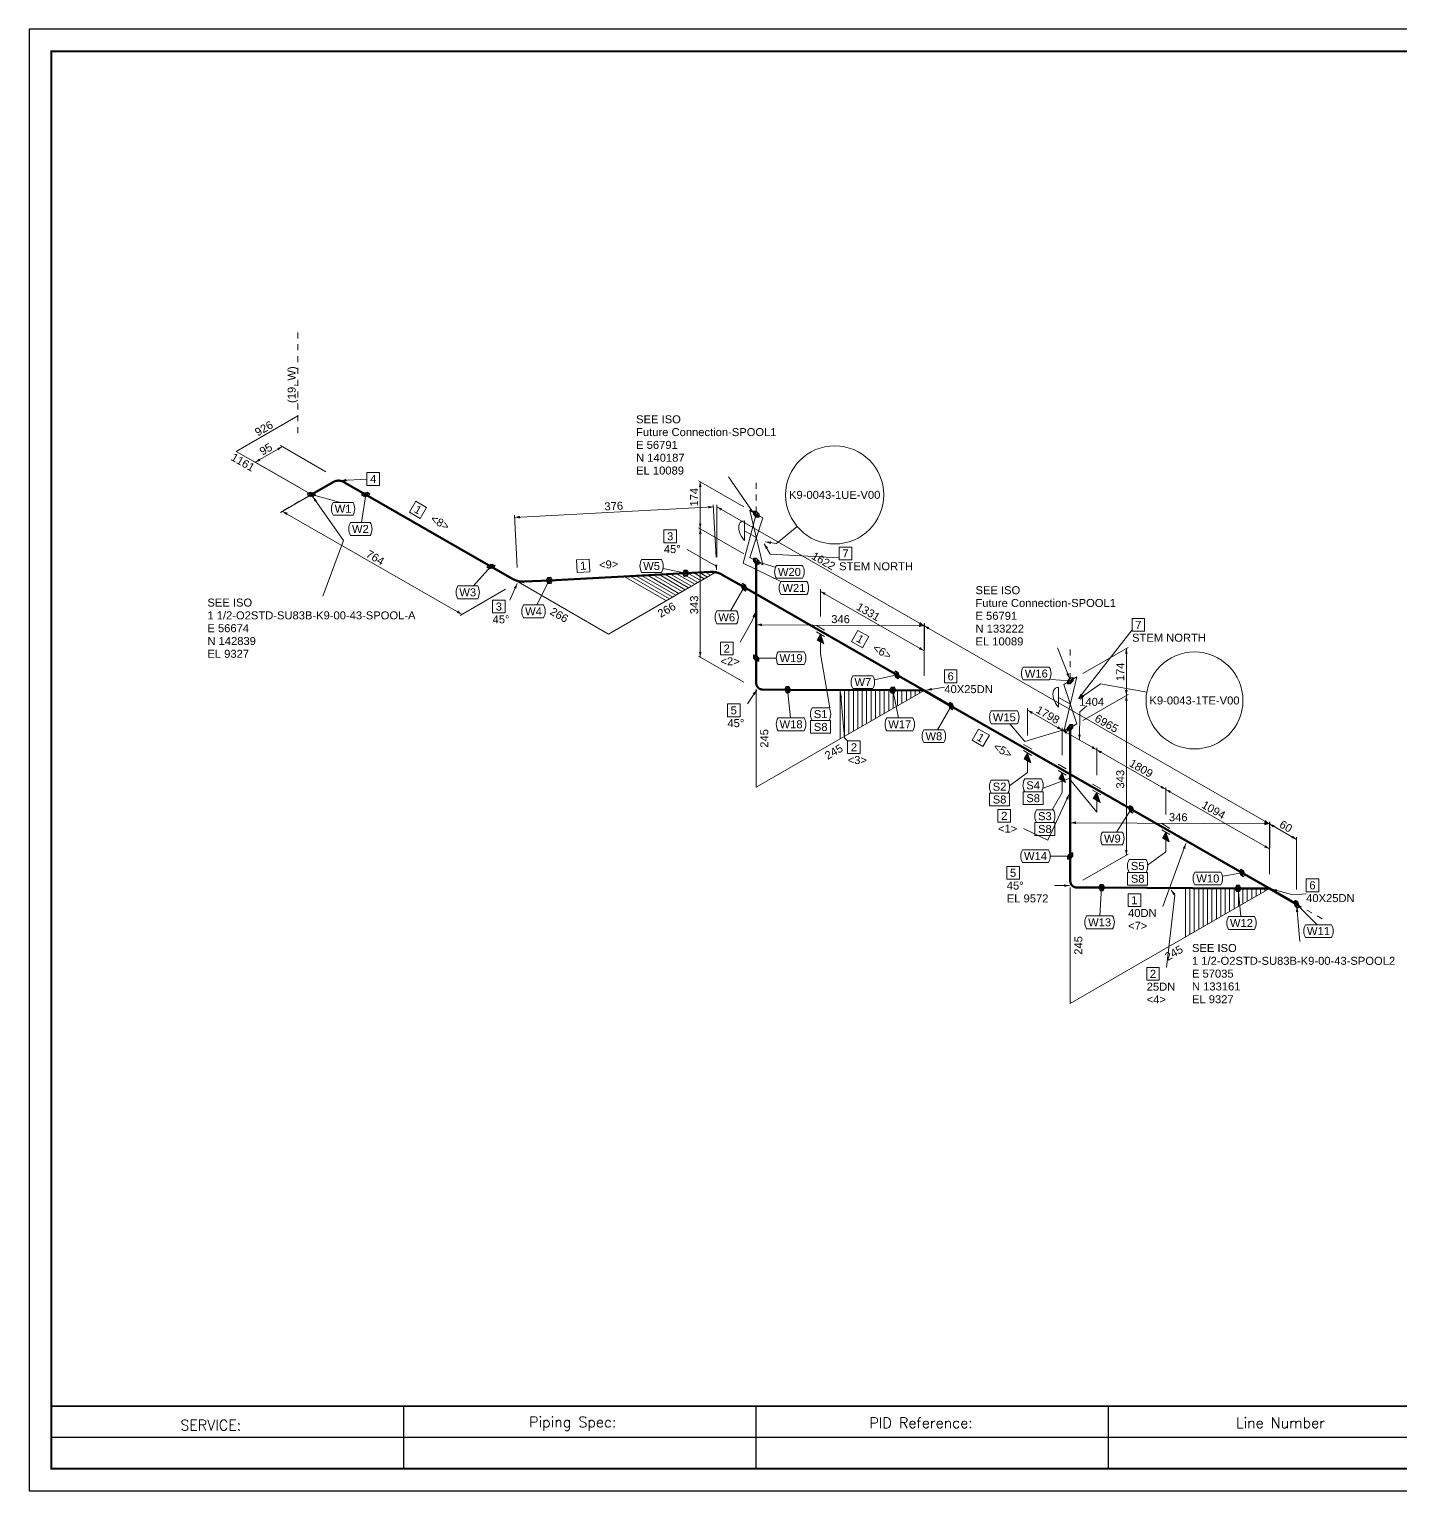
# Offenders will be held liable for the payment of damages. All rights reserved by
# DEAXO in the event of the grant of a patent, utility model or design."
# Model space of a CAD drawing. Header units: metres. Extents: x 6 to 600, y 9 to 429.
# Drawn here: x 6.2 to 400.4, y 9.1 to 429.1 of the extents above; entities that cross this region are included whole.
import ezdxf
from ezdxf.enums import TextEntityAlignment as Align

# ---------------------------------------------------------------- set-up
doc = ezdxf.new("R2010")
doc.units = ezdxf.units.M
doc.header["$MEASUREMENT"] = 0
for name, color, linetype, lineweight in [('CONTINUATION', 7, 'Continuous', 0), ('DIM', 7, 'Continuous', 0), ('INSTRUMENT', 3, 'Continuous', 20), ('JONTNO', 2, 'Continuous', 0), ('LEADLINE', 2, 'Continuous', 0), ('MESSAGE', 2, 'Continuous', 0), ('Pipe', 1, 'Continuous', 50), ('PTNO', 2, 'Continuous', 0), ('SKEW_HATCH', 7, 'Continuous', 20), ('SYMBOL', 7, 'Continuous', 0)]:
    doc.layers.add(name, color=color, linetype=linetype, lineweight=lineweight)
doc.styles.add('Arial', font='')
doc.styles.add('RomanS', font='romans.shx')
doc.styles.get('Arial').set_extended_font_data('Arial')

msp = doc.modelspace()

# ---------------------------------------------------------------- linework, layer by layer
at = {"linetype": 'Continuous'}
for p, q in [((113.82, 33.42), (113.82, 15.42)), ((215.07, 33.42), (215.07, 15.42)), ((316.32, 33.42), (316.32, 15.42))]:
    msp.add_line(p, q, dxfattribs=at)
for p, q in [((417.57, 33.42), (317.57, 33.42)), ((417.57, 24.42), (12.57, 24.42))]:
    msp.add_line(p, q)
msp.add_lwpolyline([(6.22, 9.07), (600.22, 9.07), (600.22, 429.07), (6.22, 429.07)], close=True)
msp.add_lwpolyline([(12.57, 15.42, 0.508, 0.508, 0), (593.87, 15.42, 0.508, 0.508, 0), (593.87, 422.72, 0.508, 0.508, 0), (12.57, 422.72, 0.508, 0.508, 0)], format="xyseb", close=True)
at = {"linetype": 'ByBlock', "lineweight": -2}
msp.add_lwpolyline([(417.57, 33.42, 0.5, 0.5, 0), (12.57, 33.42, 0.5, 0.5, 0)], format="xyseb", dxfattribs=at)
at = {"layer": 'CONTINUATION'}
for points in [[(215.2, 298.72), (215.2, 297.02)], [(85.4, 294.26), (86.87, 295.1)], [(215.2, 295.32), (215.2, 293.62)], [(79.5, 290.87), (80.98, 291.72)], [(82.45, 292.57), (83.93, 293.41)], [(215.2, 291.92), (215.2, 290.22)], [(305.46, 250.84), (305.46, 249.14)], [(305.46, 247.44), (305.46, 245.74)], [(305.46, 244.04), (305.46, 242.34)], [(370.47, 177.66), (371.95, 176.81)], [(373.42, 175.96), (374.9, 175.12)], [(376.37, 174.27), (377.85, 173.43)]]:
    msp.add_lwpolyline(points, dxfattribs=at)
at = {"layer": 'DIM'}
for p, q in [((79.01, 309.13), (71.2, 304.65)), ((91.51, 301.91), (78.49, 309.43)), ((83.71, 297.43), (70.68, 304.95)), ((211.6, 291.8), (198.57, 299.32)), ((199.09, 299.02), (199.09, 285.52)), ((91.51, 297.75), (78.49, 290.23)), ((130.62, 260.93), (79.01, 290.53)), ((145.75, 288.8), (202.89, 291.79)), ((203.64, 277.37), (202.85, 292.39)), ((203.86, 277.38), (203.86, 292.42)), ((263.41, 257.66), (203.86, 291.82)), ((146.51, 274.38), (145.72, 289.4)), ((211.6, 278.3), (198.57, 285.82)), ((211.6, 278.3), (198.57, 285.82)), ((199.09, 285.52), (199.09, 248.63)), ((143.13, 268.15), (130.1, 260.63)), ((233.64, 260.3), (233.64, 268.14)), ((263.41, 250.46), (233.64, 267.54)), ((215.23, 243.49), (215.31, 258.53)), ((263.52, 257.66), (215.31, 257.93)), ((263.41, 243.22), (263.41, 258.26)), ((263.41, 243.22), (263.41, 258.26)), ((362.67, 200.73), (263.41, 257.66)), ((263.44, 243.22), (263.52, 258.26)), ((211.6, 241.41), (198.57, 248.93)), ((263.41, 243.22), (263.41, 251.06)), ((309.06, 243.92), (322.08, 251.44)), ((321.56, 251.14), (321.56, 237.64)), ((309.06, 230.42), (322.08, 237.94)), ((309.06, 230.42), (322.08, 237.94)), ((321.56, 237.64), (321.56, 191.75)), ((293.19, 226.14), (293.19, 233.98)), ((303.11, 227.69), (293.19, 233.38)), ((303.11, 220.45), (303.11, 228.29)), ((303.11, 220.45), (303.11, 228.29)), ((313.04, 222), (303.11, 227.69)), ((313.04, 214.76), (313.04, 222.6)), ((313.04, 214.76), (313.04, 222.6)), ((332.89, 210.61), (313.04, 222)), ((332.89, 203.37), (332.89, 211.21)), ((332.89, 203.37), (332.89, 211.21)), ((362.67, 193.53), (332.89, 210.61)), ((305.48, 186.61), (305.56, 201.65)), ((305.56, 201.05), (362.77, 200.73)), ((362.67, 186.29), (362.67, 201.33)), ((362.67, 186.29), (362.67, 201.33)), ((370.47, 196.26), (362.67, 200.73)), ((362.69, 186.29), (362.77, 201.33)), ((362.67, 186.29), (362.67, 194.13)), ((370.47, 181.81), (370.47, 196.86)), ((309.06, 184.53), (322.08, 192.05))]:
    msp.add_line(p, q, dxfattribs=at)
for points in [[(65.67, 307.76), (83.41, 317.93)], [(87.31, 295.35), (65.67, 307.76)]]:
    msp.add_lwpolyline(points, dxfattribs=at)
for points in [[(79.01, 309.13), (77.89, 308.06), (77.52, 308.71)], [(71.2, 304.65), (72.31, 305.72), (72.69, 305.07)], [(199.09, 299.02), (199.47, 297.52), (198.72, 297.52)], [(79.01, 290.53), (80.5, 290.11), (80.12, 289.46)], [(202.89, 291.79), (201.41, 291.34), (201.37, 292.09)], [(203.86, 291.82), (205.35, 291.4), (204.97, 290.75)], [(145.75, 288.8), (147.23, 289.25), (147.27, 288.5)], [(199.09, 285.52), (198.72, 287.02), (199.47, 287.02)], [(199.09, 285.52), (199.47, 284.02), (198.72, 284.02)], [(233.64, 267.54), (235.12, 267.12), (234.75, 266.47)], [(130.62, 260.93), (129.13, 261.35), (129.5, 262)], [(215.31, 257.93), (216.81, 258.3), (216.8, 257.55)], [(263.41, 257.66), (261.92, 258.08), (262.3, 258.73)], [(263.52, 257.66), (262.01, 257.3), (262.02, 258.05)], [(263.41, 257.66), (264.9, 257.24), (264.53, 256.59)], [(199.09, 248.63), (198.72, 250.13), (199.47, 250.13)], [(263.41, 250.46), (261.92, 250.88), (262.3, 251.53)], [(321.56, 251.14), (321.94, 249.64), (321.19, 249.64)], [(321.56, 237.64), (321.19, 239.14), (321.94, 239.14)], [(321.56, 237.64), (321.94, 236.14), (321.19, 236.14)], [(293.19, 233.38), (294.68, 232.96), (294.3, 232.31)], [(303.11, 227.69), (301.63, 228.11), (302, 228.76)], [(303.11, 227.69), (304.6, 227.27), (304.23, 226.62)], [(313.04, 222), (311.55, 222.42), (311.92, 223.07)], [(313.04, 222), (314.53, 221.58), (314.15, 220.93)], [(332.89, 210.61), (331.4, 211.03), (331.77, 211.68)], [(332.89, 210.61), (334.38, 210.19), (334, 209.54)], [(362.67, 200.73), (361.18, 201.15), (361.55, 201.8)], [(305.56, 201.05), (307.06, 201.42), (307.06, 200.67)], [(362.77, 200.73), (361.27, 200.37), (361.27, 201.12)], [(362.67, 200.73), (364.15, 200.31), (363.78, 199.66)], [(321.56, 191.75), (321.19, 193.25), (321.94, 193.25)], [(362.67, 193.53), (361.18, 193.95), (361.55, 194.6)], [(370.47, 196.26), (368.98, 196.68), (369.36, 197.33)]]:
    msp.add_solid(points, dxfattribs=at)
at = {"layer": 'INSTRUMENT'}
for points in [[(217.11, 275.12), (213.31, 290.81)], [(213.31, 290.81), (215.2, 289.72)], [(210.14, 285.89), (210.19, 286.47)], [(210.19, 285.26), (210.14, 285.89)], [(210.19, 286.47), (210.33, 286.95)], [(210.33, 286.95), (210.58, 287.34)], [(210.58, 287.34), (210.92, 287.61)], [(210.92, 287.61), (211.32, 287.75)], [(211.32, 287.75), (211.77, 287.76)], [(211.77, 282.14), (211.77, 287.76)], [(217.11, 288.62), (213.31, 277.31)], [(215.2, 289.72), (217.11, 288.62)], [(210.33, 284.62), (210.19, 285.26)], [(210.58, 283.94), (210.33, 284.62)], [(210.92, 283.28), (210.58, 283.94)], [(211.32, 282.68), (210.92, 283.28)], [(211.77, 282.14), (211.32, 282.68)], [(215.18, 282.98), (211.77, 284.95)], [(213.31, 277.31), (217.11, 275.12)], [(300.62, 239.07), (300.88, 239.47)], [(300.88, 239.47), (301.21, 239.74)], [(301.21, 239.74), (301.62, 239.87)], [(301.62, 239.87), (302.07, 239.88)], [(302.07, 234.26), (302.07, 239.88)], [(303.55, 227.24), (307.35, 242.93)], [(307.35, 242.93), (303.55, 240.74)], [(303.55, 240.74), (307.35, 229.43)], [(300.43, 238.01), (300.49, 238.59)], [(300.49, 237.38), (300.43, 238.01)], [(300.49, 238.59), (300.62, 239.07)], [(300.62, 236.74), (300.49, 237.38)], [(300.88, 236.06), (300.62, 236.74)], [(301.21, 235.4), (300.88, 236.06)], [(301.62, 234.8), (301.21, 235.4)], [(305.48, 235.1), (302.07, 237.07)], [(302.07, 234.26), (301.62, 234.8)], [(305.46, 228.34), (303.55, 227.24)], [(307.35, 229.43), (305.46, 228.34)]]:
    msp.add_lwpolyline(points, dxfattribs=at)
at = {"layer": 'JONTNO'}
for p, q in [((93.57, 293.1), (99.29, 293.1)), ((93.57, 289.42), (99.29, 289.42)), ((98.54, 287.31), (104.25, 287.31)), ((98.54, 283.63), (104.25, 283.63)), ((182.24, 276.67), (187.95, 276.67)), ((220.97, 274.96), (228.46, 274.96)), ((129.4, 269.09), (135.12, 269.09)), ((182.24, 272.99), (187.95, 272.99)), ((220.97, 271.28), (228.46, 271.28)), ((222.27, 270.34), (229.76, 270.34)), ((129.4, 265.41), (135.12, 265.41)), ((222.27, 266.66), (229.76, 266.66)), ((148.31, 263.62), (154.03, 263.62)), ((203.84, 261.91), (209.55, 261.91)), ((148.31, 259.94), (154.03, 259.94)), ((203.84, 258.23), (209.55, 258.23)), ((221.45, 250.18), (228.94, 250.18)), ((221.45, 246.5), (228.94, 246.5)), ((291.93, 245.76), (299.43, 245.76)), ((242.98, 243.28), (248.69, 243.28)), ((242.98, 239.6), (248.69, 239.6)), ((291.93, 242.08), (299.43, 242.08)), ((221.45, 231.18), (228.94, 231.18)), ((231.28, 234.1), (236.11, 234.1)), ((252.7, 231.17), (260.19, 231.17)), ((282.74, 233.19), (290.23, 233.19)), ((221.45, 227.5), (228.94, 227.5)), ((231.28, 230.42), (236.11, 230.42)), ((252.7, 227.49), (260.19, 227.49)), ((263.38, 227.75), (269.1, 227.75)), ((282.74, 229.51), (290.23, 229.51)), ((263.38, 224.07), (269.1, 224.07)), ((282.7, 213.24), (287.53, 213.24)), ((292.35, 213.63), (297.18, 213.63)), ((282.7, 209.56), (287.53, 209.56)), ((292.35, 209.95), (297.18, 209.95)), ((295.72, 204.77), (300.55, 204.77)), ((295.72, 201.09), (300.55, 201.09)), ((314.68, 198.34), (320.39, 198.34)), ((291.7, 193.3), (299.2, 193.3)), ((314.68, 194.66), (320.39, 194.66)), ((291.7, 189.62), (299.2, 189.62)), ((322.4, 190.47), (327.23, 190.47)), ((322.4, 186.79), (327.23, 186.79)), ((341.23, 186.86), (348.73, 186.86)), ((341.23, 183.18), (348.73, 183.18)), ((310.14, 174.27), (317.63, 174.27)), ((350.9, 174.07), (358.4, 174.07)), ((310.14, 170.59), (317.63, 170.59)), ((350.9, 170.39), (358.4, 170.39)), ((373.04, 171.74), (380.53, 171.74)), ((373.04, 168.06), (380.53, 168.06))]:
    msp.add_line(p, q, dxfattribs=at)
for points in [[(230.82, 226.74), (230.82, 230.42), (236.57, 230.42), (236.57, 226.74)], [(282.24, 205.88), (282.24, 209.56), (287.99, 209.56), (287.99, 205.88)], [(291.89, 206.27), (291.89, 209.95), (297.64, 209.95), (297.64, 206.27)], [(295.26, 197.41), (295.26, 201.09), (301.01, 201.09), (301.01, 197.41)], [(321.94, 183.11), (321.94, 186.79), (327.69, 186.79), (327.69, 183.11)]]:
    msp.add_lwpolyline(points, close=True, dxfattribs=at)
for centre, start, end in [((96.76, 291.26), 150, 210), ((96.1, 291.26), 330, 30), ((101.73, 285.47), 150, 210), ((101.07, 285.47), 330, 30), ((185.43, 274.83), 150, 210), ((184.77, 274.83), 330, 30), ((224.16, 273.12), 150, 210), ((225.28, 273.12), 330, 30), ((132.59, 267.25), 150, 210), ((131.93, 267.25), 330, 30), ((225.45, 268.5), 150, 210), ((226.57, 268.5), 330, 30), ((151.5, 261.78), 150, 210), ((150.84, 261.78), 330, 30), ((207.03, 260.07), 150, 210), ((206.37, 260.07), 330, 30), ((224.64, 248.34), 150, 210), ((225.76, 248.34), 330, 30), ((295.12, 243.92), 150, 210), ((296.24, 243.92), 330, 30), ((246.16, 241.44), 150, 210), ((245.51, 241.44), 330, 30), ((224.64, 229.34), 150, 210), ((225.76, 229.34), 330, 30), ((234.46, 232.26), 150, 210), ((232.92, 232.26), 330, 30), ((255.88, 229.33), 150, 210), ((257, 229.33), 330, 30), ((285.93, 231.35), 150, 210), ((287.05, 231.35), 330, 30), ((266.57, 225.91), 150, 210), ((265.91, 225.91), 330, 30), ((285.89, 211.4), 150, 210), ((284.34, 211.4), 330, 30), ((295.53, 211.79), 150, 210), ((293.99, 211.79), 330, 30), ((298.91, 202.93), 150, 210), ((297.37, 202.93), 330, 30), ((317.87, 196.5), 150, 210), ((317.21, 196.5), 330, 30), ((294.89, 191.46), 150, 210), ((296.01, 191.46), 330, 30), ((325.59, 188.63), 150, 210), ((324.04, 188.63), 330, 30), ((344.42, 185.02), 150, 210), ((345.54, 185.02), 330, 30), ((313.32, 172.43), 150, 210), ((314.44, 172.43), 330, 30), ((354.09, 172.23), 150, 210), ((355.21, 172.23), 330, 30), ((376.22, 169.9), 150, 210), ((377.34, 169.9), 330, 30)]:
    msp.add_arc(centre, 3.68, start, end, dxfattribs=at)
at = {"layer": 'LEADLINE'}
for p, q in [((103.29, 299.76), (95.86, 299.39)), ((207.18, 300.42), (214.04, 290.62)), ((95.72, 293.1), (87.31, 295.36)), ((96.54, 282.17), (87.74, 294.74)), ((101.68, 287.31), (102.93, 295.35)), ((214.04, 290.62), (214.61, 290.18)), ((211.43, 275.62), (215.21, 289.71)), ((226.94, 286.2), (221.04, 281.24)), ((90.61, 266.15), (96.54, 282.17)), ((221.04, 281.24), (217.85, 281.75)), ((195.3, 279.59), (203.7, 274.74)), ((219.22, 278.22), (217.49, 281.22)), ((239.01, 277.18), (219.22, 278.22)), ((133.91, 269.09), (138.93, 274.7)), ((188.41, 274.13), (194.88, 272.76)), ((203.7, 274.74), (203.76, 273.72)), ((222.24, 270.34), (211.43, 275.62)), ((220.51, 274.49), (215.21, 276.21)), ((144.37, 265.01), (146.48, 269.79)), ((152.11, 263.62), (155.71, 270.69)), ((207.75, 261.91), (211.67, 268.75)), ((214.09, 259.22), (214.95, 261.57)), ((210.61, 252.95), (214.09, 259.22)), ((323.2, 256.48), (307.81, 236.77)), ((220.99, 248.34), (215.2, 248.34)), ((236.37, 234.1), (233.64, 249.62)), ((301.82, 251.31), (305.19, 242.54)), ((249.15, 242.15), (255.61, 243.54)), ((269.25, 240), (264.15, 239.18)), ((299.89, 242.23), (305.46, 241.84)), ((314.15, 240.94), (307.96, 236.61)), ((327.43, 238.6), (314.15, 240.94)), ((212.65, 235.18), (215.32, 239.23)), ((225.01, 231.18), (224.21, 239.29)), ((240.51, 225.48), (239.37, 238.45)), ((256.06, 231.17), (254.42, 239.12)), ((267.29, 227.75), (271.21, 234.58)), ((308.17, 232.92), (308.08, 224.84)), ((310.23, 234.64), (308.17, 232.92)), ((288.03, 229.51), (292.36, 224.34)), ((292.36, 224.34), (305.45, 228.34)), ((241.46, 224.54), (240.51, 225.48)), ((287.99, 211.66), (293.19, 215.46)), ((297.64, 211), (305.13, 213.73)), ((305.13, 213.73), (313.04, 204.07)), ((298.97, 196), (305.14, 209.22)), ((300.25, 204.77), (303.11, 209.77)), ((318.72, 198.34), (322.96, 204.9)), ((292.02, 199.39), (298.97, 196)), ((332.08, 176.98), (338.65, 195.05)), ((299.66, 191.46), (305.45, 191.46)), ((327.69, 188.89), (332.89, 192.69)), ((349.19, 185.69), (354.85, 186.61)), ((300.95, 182.98), (305.23, 182.98)), ((313.99, 174.27), (314.46, 182.41)), ((335.48, 180.26), (334.49, 181.68)), ((354.47, 174.07), (353.66, 182.18)), ((369.38, 180.33), (363.39, 181.94)), ((373.25, 180.63), (369.38, 180.33)), ((333.06, 159.46), (335.48, 180.26)), ((376.38, 171.74), (370.47, 177.65)), ((371.42, 166.88), (370.54, 176.91))]:
    msp.add_line(p, q, dxfattribs=at)
for points in [[(95.86, 299.39), (97.34, 299.84), (97.38, 299.09)], [(87.74, 294.74), (88.91, 293.72), (88.29, 293.29)], [(214.61, 290.18), (213.2, 290.81), (213.66, 291.4)], [(217.85, 281.75), (219.39, 281.88), (219.28, 281.14)], [(217.49, 281.22), (218.56, 280.1), (217.91, 279.73)], [(203.76, 273.72), (203.29, 275.19), (204.04, 275.24)], [(146.48, 269.79), (146.22, 268.27), (145.54, 268.57)], [(214.95, 261.57), (214.78, 260.03), (214.08, 260.29)], [(305.19, 242.54), (304.3, 243.81), (305, 244.07)], [(264.15, 239.18), (265.57, 239.79), (265.69, 239.05)], [(215.32, 239.23), (214.81, 237.77), (214.18, 238.18)], [(239.37, 238.45), (239.88, 236.99), (239.13, 236.92)], [(307.81, 236.77), (308.44, 238.18), (309.03, 237.72)], [(307.96, 236.61), (308.97, 237.78), (309.4, 237.16)], [(308.08, 224.84), (307.72, 226.35), (308.47, 226.34)], [(305.14, 209.22), (304.84, 207.7), (304.17, 208.02)], [(338.65, 195.05), (338.49, 193.52), (337.79, 193.77)], [(305.23, 182.98), (303.73, 182.6), (303.73, 183.35)], [(334.49, 181.68), (335.66, 180.67), (335.04, 180.24)], [(363.39, 181.94), (364.94, 181.91), (364.74, 181.19)], [(370.54, 176.91), (371.04, 175.45), (370.3, 175.38)]]:
    msp.add_solid(points, dxfattribs=at)
at = {"layer": 'MESSAGE'}
for centre, radius in [((237.74, 295.26), 14.1), ((341.15, 236.18), 13.93)]:
    msp.add_circle(centre, radius, dxfattribs=at)
at = {"layer": 'Pipe'}
for points in [[(87.31, 295.35), (93.55, 298.93)], [(96.68, 298.93), (96.58, 298.98), (96.49, 299.03), (96.39, 299.08), (96.3, 299.12), (96.2, 299.16), (96.1, 299.19), (96, 299.22), (95.9, 299.25), (95.8, 299.28), (95.69, 299.3), (95.59, 299.31), (95.48, 299.33), (95.38, 299.34), (95.27, 299.35), (95.17, 299.35), (95.06, 299.35), (94.96, 299.35), (94.85, 299.34), (94.75, 299.33), (94.64, 299.31), (94.54, 299.3), (94.44, 299.28), (94.33, 299.25), (94.23, 299.22), (94.13, 299.19), (94.03, 299.16), (93.93, 299.12), (93.84, 299.08), (93.74, 299.03), (93.65, 298.98), (93.55, 298.93)], [(102.92, 295.35), (96.68, 298.93)], [(102.92, 295.35), (138.92, 274.7)], [(138.92, 274.7), (145.17, 271.12)], [(194.87, 272.75), (202.06, 273.13)], [(205.42, 272.32), (205.32, 272.38), (205.22, 272.43), (205.12, 272.49), (205.02, 272.53), (204.92, 272.58), (204.82, 272.63), (204.71, 272.67), (204.61, 272.71), (204.5, 272.75), (204.4, 272.79), (204.29, 272.83), (204.18, 272.86), (204.07, 272.9), (203.96, 272.93), (203.85, 272.95), (203.74, 272.98), (203.63, 273), (203.52, 273.03), (203.41, 273.05), (203.3, 273.06), (203.19, 273.08), (203.08, 273.09), (202.96, 273.11), (202.85, 273.12), (202.74, 273.12), (202.63, 273.13), (202.51, 273.13), (202.4, 273.13), (202.29, 273.13), (202.18, 273.13), (202.06, 273.13)], [(215.2, 248.33), (215.2, 276.22)], [(145.17, 271.12), (145.26, 271.07), (145.36, 271.01), (145.46, 270.96), (145.57, 270.91), (145.67, 270.86), (145.77, 270.82), (145.88, 270.77), (145.98, 270.73), (146.09, 270.69), (146.19, 270.65), (146.3, 270.62), (146.41, 270.58), (146.51, 270.55), (146.62, 270.52), (146.73, 270.49), (146.84, 270.47), (146.95, 270.44), (147.06, 270.42), (147.17, 270.4), (147.29, 270.38), (147.4, 270.37), (147.51, 270.35), (147.62, 270.34), (147.73, 270.33), (147.85, 270.32), (147.96, 270.32), (148.07, 270.31), (148.19, 270.31), (148.3, 270.31), (148.41, 270.32), (148.52, 270.32)], [(155.72, 270.7), (148.52, 270.32)], [(155.72, 270.7), (194.87, 272.75)], [(211.67, 268.74), (205.42, 272.32)], [(255.6, 243.54), (211.67, 268.74)], [(215.2, 248.33), (215.2, 241.13)], [(215.2, 241.13), (215.2, 241.04), (215.21, 240.95), (215.22, 240.86), (215.24, 240.77), (215.26, 240.68), (215.28, 240.59), (215.31, 240.51), (215.35, 240.42), (215.39, 240.34), (215.43, 240.26), (215.47, 240.18), (215.52, 240.1), (215.58, 240.03), (215.64, 239.96), (215.7, 239.89), (215.76, 239.83), (215.83, 239.76), (215.9, 239.71), (215.97, 239.65), (216.05, 239.6), (216.13, 239.55), (216.21, 239.51), (216.29, 239.47), (216.38, 239.44), (216.46, 239.41), (216.55, 239.38), (216.64, 239.36), (216.73, 239.35), (216.82, 239.33), (216.91, 239.33), (217, 239.32)], [(263.41, 239.06), (255.6, 243.54)], [(224.2, 239.28), (217, 239.32)], [(224.2, 239.28), (254.41, 239.11)], [(263.41, 239.06), (254.41, 239.11)], [(263.41, 239.06), (271.22, 234.58)], [(271.22, 234.58), (322.96, 204.9)], [(305.46, 191.45), (305.46, 228.34)], [(322.96, 204.9), (354.86, 186.61)], [(305.46, 191.45), (305.46, 184.25)], [(362.67, 182.13), (354.86, 186.61)], [(305.46, 184.25), (305.46, 184.16), (305.47, 184.07), (305.48, 183.98), (305.49, 183.89), (305.51, 183.8), (305.54, 183.71), (305.57, 183.63), (305.6, 183.54), (305.64, 183.46), (305.68, 183.38), (305.73, 183.3), (305.78, 183.22), (305.83, 183.15), (305.89, 183.08), (305.95, 183.01), (306.02, 182.95), (306.08, 182.89), (306.15, 182.83), (306.23, 182.77), (306.3, 182.72), (306.38, 182.68), (306.46, 182.63), (306.55, 182.59), (306.63, 182.56), (306.72, 182.53), (306.8, 182.5), (306.89, 182.48), (306.98, 182.47), (307.07, 182.46), (307.16, 182.45), (307.26, 182.44)], [(314.46, 182.4), (307.26, 182.44)], [(314.46, 182.4), (353.67, 182.18)], [(362.67, 182.13), (353.67, 182.18)], [(362.67, 182.13), (370.47, 177.66)]]:
    msp.add_lwpolyline(points, dxfattribs=at)
at = {"layer": 'PTNO'}
for points in [[(103.29, 298), (103.29, 301.68), (106.91, 301.68), (106.91, 298)], [(115.48, 290.27), (117.31, 293.46), (120.45, 291.66), (118.62, 288.47)], [(188.63, 281.52), (188.63, 285.2), (192.24, 285.2), (192.24, 281.52)], [(239.01, 276.58), (239.01, 280.26), (242.63, 280.26), (242.63, 276.58)], [(163.75, 272.96), (163.56, 276.64), (167.17, 276.82), (167.36, 273.15)], [(139.41, 261.33), (139.41, 265.01), (143.03, 265.01), (143.03, 261.33)], [(242.56, 253.14), (244.39, 256.33), (247.53, 254.53), (245.7, 251.34)], [(323.2, 256.05), (323.2, 259.73), (326.82, 259.73), (326.82, 256.05)], [(204.9, 249.27), (204.9, 252.95), (208.52, 252.95), (208.52, 249.27)], [(269.25, 241.27), (269.25, 244.95), (272.86, 244.95), (272.86, 241.27)], [(206.9, 231.5), (206.9, 235.18), (210.52, 235.18), (210.52, 231.5)], [(277.22, 224.78), (279.05, 227.97), (282.19, 226.17), (280.36, 222.98)], [(241.46, 220.9), (241.46, 224.58), (245.08, 224.58), (245.08, 220.9)], [(284.67, 201.18), (284.67, 204.86), (288.29, 204.86), (288.29, 201.18)], [(287.2, 184.82), (287.2, 188.5), (290.81, 188.5), (290.81, 184.82)], [(373.25, 181.22), (373.25, 184.9), (376.87, 184.9), (376.87, 181.22)], [(322.06, 176.95), (322.06, 180.63), (325.68, 180.63), (325.68, 176.95)], [(327.41, 155.78), (327.41, 159.46), (331.03, 159.46), (331.03, 155.78)]]:
    msp.add_lwpolyline(points, close=True, dxfattribs=at)
at = {"layer": 'SKEW_HATCH'}
for p, q in [((172.7, 255.23), (203.86, 273.22)), ((200.54, 273.05), (202.05, 272.17)), ((202.2, 273.13), (202.95, 272.7)), ((146.73, 270.23), (172.7, 255.23)), ((177.27, 271.83), (189.36, 264.85)), ((178.93, 271.91), (190.26, 265.37)), ((180.59, 272), (191.17, 265.89)), ((182.25, 272.09), (192.08, 266.42)), ((183.92, 272.18), (192.98, 266.94)), ((185.58, 272.26), (193.89, 267.46)), ((187.24, 272.35), (194.8, 267.99)), ((188.9, 272.44), (195.7, 268.51)), ((190.56, 272.52), (196.61, 269.03)), ((192.23, 272.61), (197.51, 269.56)), ((193.89, 272.7), (198.42, 270.08)), ((195.55, 272.78), (199.33, 270.6)), ((197.21, 272.87), (200.23, 271.13)), ((198.87, 272.96), (201.14, 271.65)), ((215.2, 239.33), (215.2, 211.23)), ((215.2, 211.23), (263.41, 239.06)), ((239.3, 239.2), (239.3, 225.14)), ((240.57, 239.19), (240.57, 225.87)), ((241.84, 239.18), (241.84, 226.61)), ((243.11, 239.18), (243.11, 227.34)), ((244.37, 239.17), (244.37, 228.07)), ((245.64, 239.16), (245.64, 228.8)), ((246.91, 239.16), (246.91, 229.54)), ((248.18, 239.15), (248.18, 230.27)), ((249.45, 239.14), (249.45, 231)), ((250.72, 239.13), (250.72, 231.74)), ((251.99, 239.13), (251.99, 232.47)), ((253.26, 239.12), (253.26, 233.2)), ((254.53, 239.11), (254.53, 233.93)), ((255.8, 239.11), (255.8, 234.67)), ((257.07, 239.1), (257.07, 235.4)), ((258.34, 239.09), (258.34, 236.13)), ((259.6, 239.08), (259.6, 236.86)), ((260.87, 239.08), (260.87, 237.6)), ((262.14, 239.07), (262.14, 238.33)), ((305.46, 182.45), (305.46, 149.1)), ((305.46, 149.1), (362.67, 182.13)), ((338.55, 182.27), (338.55, 168.21)), ((339.82, 182.26), (339.82, 168.94)), ((341.09, 182.25), (341.09, 169.68)), ((342.36, 182.25), (342.36, 170.41)), ((343.63, 182.24), (343.63, 171.14)), ((344.9, 182.23), (344.9, 171.87)), ((346.17, 182.23), (346.17, 172.61)), ((347.44, 182.22), (347.44, 173.34)), ((348.7, 182.21), (348.7, 174.07)), ((349.97, 182.2), (349.97, 174.81)), ((351.24, 182.2), (351.24, 175.54)), ((352.51, 182.19), (352.51, 176.27)), ((353.78, 182.18), (353.78, 177)), ((355.05, 182.18), (355.05, 177.74)), ((356.32, 182.17), (356.32, 178.47)), ((357.59, 182.16), (357.59, 179.2)), ((358.86, 182.15), (358.86, 179.93)), ((360.13, 182.15), (360.13, 180.67)), ((361.4, 182.14), (361.4, 181.4))]:
    msp.add_line(p, q, dxfattribs=at)
at = {"layer": 'SYMBOL'}
for points in [[(83.41, 341.93), (83.41, 340.23)], [(83.41, 338.53), (83.41, 336.83)], [(83.41, 335.13), (83.41, 333.43)], [(83.41, 331.73), (83.41, 330.03)], [(83.41, 328.33), (83.41, 326.63)], [(83.41, 324.93), (83.41, 323.23)], [(83.41, 321.53), (83.41, 319.83)], [(83.41, 318.13), (83.41, 316.43)], [(83.41, 314.73), (83.41, 313.03)], [(86.14, 295.58), (86.93, 296.03)], [(88.09, 295.8), (86.14, 295.58)], [(86.54, 294.91), (86.14, 295.58)], [(86.14, 295.58), (87.71, 295.58)], [(86.54, 294.91), (86.93, 296.03)], [(88.48, 295.14), (86.54, 294.91)], [(87.69, 294.68), (86.54, 294.91)], [(86.93, 296.03), (88.09, 295.8)], [(86.93, 296.03), (87.69, 294.68)], [(87.69, 294.68), (88.09, 295.8)], [(88.48, 295.14), (87.69, 294.68)], [(87.71, 295.58), (88.48, 295.14)], [(88.09, 295.8), (88.48, 295.14)], [(101.76, 295.13), (102.15, 295.79)], [(104.1, 295.57), (101.76, 295.13)], [(102.55, 294.68), (101.76, 295.13)], [(101.76, 295.13), (103.7, 294.9)], [(102.15, 295.79), (103.31, 296.03)], [(102.55, 294.68), (102.15, 295.79)], [(102.15, 295.79), (104.1, 295.57)], [(103.32, 295.12), (102.55, 294.68)], [(103.7, 294.9), (102.55, 294.68)], [(103.31, 296.03), (104.1, 295.57)], [(103.7, 294.9), (103.31, 296.03)], [(103.31, 296.03), (103.32, 295.12)], [(104.1, 295.57), (103.7, 294.9)], [(214.43, 289.7), (214.43, 290.61)], [(214.43, 290.61), (215.2, 290.61)], [(214.43, 289.7), (215.2, 290.61)], [(215.98, 288.81), (214.43, 290.61)], [(214.43, 290.61), (215.2, 288.82)], [(215.2, 290.61), (215.98, 289.72)], [(215.2, 290.61), (215.98, 288.81)], [(215.2, 289.26), (214.43, 289.7)], [(215.2, 288.82), (214.43, 289.7)], [(215.2, 288.82), (215.98, 289.72)], [(215.98, 289.72), (215.2, 289.26)], [(215.98, 288.81), (215.2, 288.82)], [(215.98, 289.72), (215.98, 288.81)], [(137.76, 274.48), (138.15, 275.15)], [(140.1, 274.92), (137.76, 274.48)], [(138.55, 274.03), (137.76, 274.48)], [(137.76, 274.48), (139.7, 274.26)], [(138.15, 275.15), (139.31, 275.38)], [(138.55, 274.03), (138.15, 275.15)], [(138.15, 275.15), (140.1, 274.92)], [(139.32, 274.47), (138.55, 274.03)], [(139.7, 274.26), (138.55, 274.03)], [(139.31, 275.38), (140.1, 274.92)], [(139.7, 274.26), (139.31, 275.38)], [(139.31, 275.38), (139.32, 274.47)], [(140.1, 274.92), (139.7, 274.26)], [(193.98, 272.7), (195.29, 273.67)], [(193.98, 272.7), (194.38, 273.62)], [(194.38, 273.62), (195.29, 273.67)], [(195.77, 272.8), (194.38, 273.62)], [(194.38, 273.62), (195.33, 272.77)], [(195.29, 273.67), (194.47, 271.84)], [(195.29, 273.67), (195.77, 272.8)], [(214.43, 276.2), (214.43, 277.11)], [(214.43, 277.11), (215.2, 277.11)], [(214.43, 276.2), (215.2, 277.11)], [(215.98, 275.31), (214.43, 277.11)], [(214.43, 277.11), (215.2, 275.32)], [(215.2, 275.76), (214.43, 276.2)], [(215.2, 275.32), (214.43, 276.2)], [(215.2, 277.11), (215.98, 276.22)], [(215.2, 277.11), (215.98, 275.31)], [(215.2, 275.32), (215.98, 276.22)], [(215.98, 276.22), (215.2, 275.76)], [(215.98, 275.31), (215.2, 275.32)], [(215.98, 276.22), (215.98, 275.31)], [(156.12, 271.61), (154.82, 270.65)], [(154.82, 270.65), (155.21, 271.56)], [(155.3, 269.77), (154.82, 270.65)], [(154.82, 270.65), (156.21, 269.82)], [(155.21, 271.56), (156.12, 271.61)], [(155.25, 270.67), (155.21, 271.56)], [(155.21, 271.56), (156.6, 270.74)], [(156.21, 269.82), (155.25, 270.67)], [(155.3, 269.77), (156.12, 271.61)], [(156.6, 270.74), (155.3, 269.77)], [(156.21, 269.82), (155.3, 269.77)], [(156.12, 271.61), (156.6, 270.74)], [(156.6, 270.74), (156.21, 269.82)], [(194.47, 271.84), (193.98, 272.7)], [(195.38, 271.89), (193.98, 272.7)], [(194.47, 271.84), (195.77, 272.8)], [(195.38, 271.89), (194.47, 271.84)], [(195.33, 272.77), (195.38, 271.89)], [(195.77, 272.8), (195.38, 271.89)], [(210.9, 269.18), (211.28, 269.87)], [(210.9, 269.18), (212.07, 269.41)], [(211.28, 268.08), (210.9, 269.18)], [(212.07, 267.62), (210.9, 269.18)], [(211.28, 269.87), (212.07, 269.41)], [(212.45, 268.29), (211.28, 269.87)], [(211.28, 269.87), (212.07, 268.51)], [(212.07, 269.41), (211.28, 268.08)], [(212.07, 269.41), (212.45, 268.29)], [(211.28, 268.08), (212.45, 268.29)], [(212.07, 267.62), (211.28, 268.08)], [(212.07, 268.51), (212.07, 267.62)], [(212.45, 268.29), (212.07, 267.62)], [(234.81, 256.36), (232.46, 257.71)], [(234.81, 254.57), (232.46, 255.92)], [(232.66, 253.55), (233.64, 255.24)], [(234.6, 252.44), (232.66, 253.55)], [(233.64, 255.24), (232.76, 253.5)], [(233.64, 255.24), (232.86, 253.44)], [(233.64, 255.24), (232.95, 253.38)], [(233.64, 255.24), (233.05, 253.33)], [(233.64, 255.24), (233.15, 253.27)], [(233.64, 255.24), (233.25, 253.22)], [(233.64, 255.24), (233.34, 253.16)], [(233.64, 255.24), (233.44, 253.1)], [(233.64, 255.24), (233.54, 253.05)], [(233.64, 255.24), (234.6, 252.44)], [(233.64, 255.24), (233.64, 249.62)], [(233.64, 255.24), (234.5, 252.49)], [(233.64, 255.24), (234.41, 252.55)], [(233.64, 255.24), (234.31, 252.61)], [(233.64, 255.24), (234.21, 252.66)], [(233.64, 255.24), (234.11, 252.72)], [(233.64, 255.24), (234.02, 252.77)], [(233.64, 255.24), (233.92, 252.83)], [(233.64, 255.24), (233.82, 252.89)], [(233.64, 255.24), (233.72, 252.94)], [(214.42, 248.33), (214.42, 249.25)], [(214.42, 249.25), (215.2, 249.23)], [(215.2, 247.45), (214.42, 249.25)], [(214.42, 249.25), (215.97, 247.44)], [(215.2, 249.23), (214.42, 248.33)], [(214.42, 248.33), (215.2, 248.8)], [(215.2, 247.45), (214.42, 248.33)], [(215.2, 249.23), (215.97, 248.35)], [(215.97, 247.44), (215.2, 249.23)], [(215.2, 248.8), (215.97, 248.35)], [(215.97, 248.35), (215.2, 247.45)], [(215.97, 248.35), (215.97, 247.44)], [(215.97, 247.44), (215.2, 247.45)], [(254.83, 243.98), (255.21, 244.66)], [(254.83, 243.98), (256.01, 244.21)], [(255.21, 242.88), (254.83, 243.98)], [(256.01, 242.42), (254.83, 243.98)], [(255.21, 244.66), (256.01, 244.21)], [(256.39, 243.09), (255.21, 244.66)], [(255.21, 244.66), (256.01, 243.31)], [(256.01, 244.21), (255.21, 242.88)], [(256.01, 244.21), (256.39, 243.09)], [(223.31, 239.29), (223.76, 240.19)], [(223.31, 239.29), (224.67, 240.18)], [(224.67, 240.18), (223.75, 238.4)], [(223.76, 240.19), (224.67, 240.18)], [(225.1, 239.28), (223.76, 240.19)], [(223.76, 240.19), (224.66, 239.28)], [(224.67, 240.18), (225.1, 239.28)], [(253.52, 239.12), (253.97, 240.02)], [(253.52, 239.12), (254.88, 240.01)], [(254.88, 240.01), (253.96, 238.23)], [(253.97, 240.02), (254.88, 240.01)], [(255.31, 239.11), (253.97, 240.02)], [(253.97, 240.02), (254.87, 239.11)], [(254.88, 240.01), (255.31, 239.11)], [(255.21, 242.88), (256.39, 243.09)], [(256.01, 242.42), (255.21, 242.88)], [(256.01, 243.31), (256.01, 242.42)], [(256.39, 243.09), (256.01, 242.42)], [(304.69, 241.84), (305.46, 242.73)], [(304.69, 240.93), (305.46, 242.73)], [(304.69, 240.93), (304.69, 241.84)], [(306.24, 241.83), (304.69, 241.84)], [(304.69, 241.84), (305.46, 240.94)], [(305.46, 241.38), (304.69, 240.93)], [(305.46, 240.94), (304.69, 240.93)], [(305.46, 242.73), (306.24, 242.74)], [(305.46, 240.94), (306.24, 242.74)], [(306.24, 242.74), (305.46, 241.38)], [(305.46, 242.73), (306.24, 241.83)], [(306.24, 241.83), (305.46, 240.94)], [(306.24, 242.74), (306.24, 241.83)], [(223.75, 238.4), (223.31, 239.29)], [(224.66, 238.39), (223.31, 239.29)], [(223.75, 238.4), (225.1, 239.28)], [(224.66, 238.39), (223.75, 238.4)], [(224.66, 239.28), (224.66, 238.39)], [(225.1, 239.28), (224.66, 238.39)], [(253.96, 238.23), (253.52, 239.12)], [(254.87, 238.22), (253.52, 239.12)], [(253.96, 238.23), (255.31, 239.11)], [(254.87, 238.22), (253.96, 238.23)], [(254.87, 239.11), (254.87, 238.22)], [(255.31, 239.11), (254.87, 238.22)], [(270.44, 235.03), (270.82, 235.7)], [(271.61, 235.25), (270.44, 235.03)], [(270.82, 234.81), (270.82, 235.7)], [(270.82, 235.7), (271.61, 235.25)], [(270.82, 235.7), (271.99, 234.14)], [(270.82, 233.91), (271.61, 235.25)], [(271.61, 235.25), (271.99, 234.14)], [(270.82, 233.91), (270.44, 235.03)], [(270.44, 235.03), (271.61, 233.46)], [(271.61, 233.46), (270.82, 234.81)], [(271.99, 234.14), (270.82, 233.91)], [(271.61, 233.46), (270.82, 233.91)], [(271.99, 234.14), (271.61, 233.46)], [(304.68, 228.35), (305.46, 229.24)], [(305.46, 229.24), (304.68, 227.44)], [(304.68, 227.44), (305.46, 228.8)], [(304.68, 227.44), (304.68, 228.35)], [(305.46, 227.45), (304.68, 228.35)], [(304.68, 228.35), (306.23, 228.33)], [(305.46, 227.45), (304.68, 227.44)], [(305.46, 228.8), (306.23, 229.24)], [(305.46, 229.24), (306.23, 229.24)], [(306.23, 229.24), (305.46, 227.45)], [(306.23, 228.33), (305.46, 229.24)], [(306.23, 228.33), (305.46, 227.45)], [(306.23, 229.24), (306.23, 228.33)], [(294.36, 222.2), (292.02, 223.56)], [(294.36, 220.41), (292.02, 221.77)], [(292.21, 219.39), (293.19, 221.08)], [(294.15, 218.28), (292.21, 219.39)], [(293.19, 221.08), (292.31, 219.34)], [(293.19, 221.08), (292.41, 219.28)], [(293.19, 221.08), (292.5, 219.23)], [(293.19, 221.08), (292.6, 219.17)], [(293.19, 221.08), (292.7, 219.11)], [(293.19, 221.08), (292.8, 219.06)], [(293.19, 221.08), (292.9, 219)], [(293.19, 221.08), (292.99, 218.95)], [(293.19, 221.08), (293.09, 218.89)], [(293.19, 221.08), (294.15, 218.28)], [(293.19, 221.08), (293.19, 215.46)], [(293.19, 221.08), (294.06, 218.34)], [(293.19, 221.08), (293.96, 218.39)], [(293.19, 221.08), (293.86, 218.45)], [(293.19, 221.08), (293.76, 218.5)], [(293.19, 221.08), (293.67, 218.56)], [(293.19, 221.08), (293.57, 218.62)], [(293.19, 221.08), (293.47, 218.67)], [(293.19, 221.08), (293.37, 218.73)], [(293.19, 221.08), (293.28, 218.78)], [(304.28, 216.51), (301.94, 217.86)], [(304.28, 214.72), (301.94, 216.07)], [(302.14, 213.7), (303.11, 215.39)], [(303.11, 215.39), (302.24, 213.64)], [(303.11, 215.39), (302.33, 213.59)], [(303.11, 215.39), (302.43, 213.53)], [(303.11, 215.39), (302.53, 213.48)], [(303.11, 215.39), (302.63, 213.42)], [(303.11, 215.39), (302.72, 213.36)], [(303.11, 215.39), (302.82, 213.31)], [(303.11, 215.39), (302.92, 213.25)], [(303.11, 215.39), (303.02, 213.2)], [(303.11, 215.39), (304.08, 212.59)], [(303.11, 215.39), (303.11, 209.77)], [(303.11, 215.39), (303.98, 212.64)], [(303.11, 215.39), (303.88, 212.7)], [(303.11, 215.39), (303.79, 212.75)], [(303.11, 215.39), (303.69, 212.81)], [(303.11, 215.39), (303.59, 212.87)], [(303.11, 215.39), (303.49, 212.92)], [(303.11, 215.39), (303.4, 212.98)], [(303.11, 215.39), (303.3, 213.03)], [(303.11, 215.39), (303.2, 213.09)], [(304.08, 212.59), (302.14, 213.7)], [(314.21, 210.81), (311.87, 212.17)], [(314.21, 209.03), (311.87, 210.38)], [(312.06, 208.01), (313.04, 209.7)], [(314, 206.89), (312.06, 208.01)], [(313.04, 209.7), (312.16, 207.95)], [(313.04, 209.7), (312.26, 207.9)], [(313.04, 209.7), (312.36, 207.84)], [(313.04, 209.7), (312.45, 207.78)], [(313.04, 209.7), (312.55, 207.73)], [(313.04, 209.7), (312.65, 207.67)], [(313.04, 209.7), (312.75, 207.62)], [(313.04, 209.7), (312.84, 207.56)], [(313.04, 209.7), (312.94, 207.5)], [(313.04, 209.7), (314, 206.89)], [(313.04, 209.7), (313.04, 204.07)], [(313.04, 209.7), (313.91, 206.95)], [(313.04, 209.7), (313.81, 207.01)], [(313.04, 209.7), (313.71, 207.06)], [(313.04, 209.7), (313.61, 207.12)], [(313.04, 209.7), (313.52, 207.17)], [(313.04, 209.7), (313.42, 207.23)], [(313.04, 209.7), (313.32, 207.29)], [(313.04, 209.7), (313.22, 207.34)], [(313.04, 209.7), (313.13, 207.4)], [(322.18, 205.35), (322.56, 206.02)], [(322.56, 205.13), (322.56, 206.02)], [(322.56, 206.02), (323.35, 205.57)], [(322.56, 206.02), (323.74, 204.46)], [(323.35, 205.57), (322.18, 205.35)], [(322.56, 204.23), (322.18, 205.35)], [(322.18, 205.35), (323.35, 203.78)], [(322.56, 204.23), (323.35, 205.57)], [(323.35, 203.78), (322.56, 205.13)], [(323.74, 204.46), (322.56, 204.23)], [(323.35, 203.78), (322.56, 204.23)], [(323.35, 205.57), (323.74, 204.46)], [(323.74, 204.46), (323.35, 203.78)], [(334.06, 199.43), (331.72, 200.78)], [(334.06, 197.64), (331.72, 198.99)], [(331.91, 196.62), (332.89, 198.31)], [(332.89, 198.31), (332.01, 196.57)], [(332.89, 198.31), (332.11, 196.51)], [(332.89, 198.31), (332.21, 196.45)], [(332.89, 198.31), (332.3, 196.4)], [(332.89, 198.31), (332.4, 196.34)], [(332.89, 198.31), (332.5, 196.29)], [(332.89, 198.31), (332.6, 196.23)], [(332.89, 198.31), (332.69, 196.17)], [(332.89, 198.31), (332.79, 196.12)], [(332.89, 198.31), (333.86, 195.51)], [(332.89, 198.31), (332.89, 192.69)], [(332.89, 198.31), (333.76, 195.56)], [(332.89, 198.31), (333.66, 195.62)], [(332.89, 198.31), (333.56, 195.68)], [(332.89, 198.31), (333.47, 195.73)], [(332.89, 198.31), (333.37, 195.79)], [(332.89, 198.31), (333.27, 195.84)], [(332.89, 198.31), (333.17, 195.9)], [(332.89, 198.31), (333.07, 195.96)], [(332.89, 198.31), (332.98, 196.01)], [(333.86, 195.51), (331.91, 196.62)], [(304.68, 191.47), (305.46, 192.35)], [(305.46, 192.35), (304.68, 190.55)], [(304.68, 190.55), (305.46, 191.92)], [(304.68, 190.55), (304.68, 191.47)], [(305.46, 190.57), (304.68, 191.47)], [(304.68, 191.47), (306.23, 191.45)], [(305.46, 190.57), (304.68, 190.55)], [(305.46, 191.92), (306.23, 192.36)], [(305.46, 192.35), (306.23, 192.36)], [(306.23, 192.36), (305.46, 190.57)], [(306.23, 191.45), (305.46, 192.35)], [(306.23, 191.45), (305.46, 190.57)], [(306.23, 192.36), (306.23, 191.45)], [(354.08, 187.06), (354.46, 187.73)], [(355.25, 187.28), (354.08, 187.06)], [(354.46, 185.94), (354.08, 187.06)], [(354.08, 187.06), (355.25, 185.49)], [(354.46, 186.84), (354.46, 187.73)], [(354.46, 187.73), (355.25, 187.28)], [(354.46, 187.73), (355.63, 186.17)], [(354.46, 185.94), (355.25, 187.28)], [(355.25, 185.49), (354.46, 186.84)], [(355.63, 186.17), (354.46, 185.94)], [(355.25, 185.49), (354.46, 185.94)], [(355.25, 187.28), (355.63, 186.17)], [(355.63, 186.17), (355.25, 185.49)], [(313.57, 182.41), (314.01, 183.31)], [(313.57, 182.41), (314.92, 183.3)], [(314, 181.52), (313.57, 182.41)], [(314.91, 181.51), (313.57, 182.41)], [(314.92, 183.3), (314, 181.52)], [(314, 181.52), (315.36, 182.4)], [(314.91, 181.51), (314, 181.52)], [(314.01, 183.31), (314.92, 183.3)], [(315.36, 182.4), (314.01, 183.31)], [(314.01, 183.31), (314.92, 182.4)], [(314.92, 182.4), (314.91, 181.51)], [(315.36, 182.4), (314.91, 181.51)], [(314.92, 183.3), (315.36, 182.4)], [(352.77, 182.19), (353.21, 183.07)], [(354.12, 183.07), (352.77, 182.19)], [(353.2, 181.29), (352.77, 182.19)], [(352.77, 182.19), (354.11, 181.28)], [(353.2, 182.19), (353.21, 183.07)], [(353.2, 181.29), (354.12, 183.07)], [(354.11, 181.28), (353.2, 182.19)], [(354.55, 182.18), (353.2, 181.29)], [(354.11, 181.28), (353.2, 181.29)], [(353.21, 183.07), (354.12, 183.07)], [(353.21, 183.07), (354.55, 182.18)], [(354.55, 182.18), (354.11, 181.28)], [(354.12, 183.07), (354.55, 182.18)], [(369.69, 178.1), (370.07, 178.77)], [(370.86, 178.32), (369.69, 178.1)], [(370.07, 176.98), (369.69, 178.1)], [(369.69, 178.1), (370.86, 176.53)], [(370.07, 177.88), (370.07, 178.77)], [(370.07, 178.77), (370.86, 178.32)], [(370.07, 178.77), (371.24, 177.21)], [(370.07, 176.98), (370.86, 178.32)], [(370.86, 176.53), (370.07, 177.88)], [(371.24, 177.21), (370.07, 176.98)], [(370.86, 176.53), (370.07, 176.98)], [(370.86, 178.32), (371.24, 177.21)], [(371.24, 177.21), (370.86, 176.53)]]:
    msp.add_lwpolyline(points, dxfattribs=at)

# ---------------------------------------------------------------- texts
at = {"color": 7, "linetype": 'ByBlock', "lineweight": -2, "style": 'RomanS'}
for s, p in [('SERVICE:', (49.67, 26.43)), ('Piping Spec:', (149.93, 27.32)), ('PID Reference:', (247.72, 27.09)), ('Line Number', (353.07, 27.09))]:
    msp.add_text(s, height=3, dxfattribs=at).set_placement(p)
at = {"layer": 'DIM', "style": 'Arial'}
for s, rotation, p in [('(19, W)', 90, (81.66, 326.93)), ('926', 29.8376, (73.67, 314.36)), ('1161', 330.1624, (67.64, 304.62)), ('95', 29.8375, (74.23, 308.41)), ('174', 90, (197.34, 294.57)), ('376', 3, (174.23, 292.05)), ('764', 330.1624, (105.68, 277.25)), ('1622', 330.1624, (234.51, 276.26)), ('343', 90, (197.34, 263.63)), ('266', 330, (158.56, 260.74)), ('266', 30, (189.43, 262.23)), ('346', 359.6775, (239.42, 259.55)), ('1331', 330.1624, (247.4, 261.66)), ('174', 90, (319.81, 244.39)), ('1798', 330.1624, (299.02, 232.06)), ('6965', 330.1624, (315.9, 229.57)), ('245', 90, (217.5, 225.28)), ('245', 30, (237.47, 221.43)), ('1809', 330.1624, (325.83, 216.68)), ('343', 90, (319.81, 213.55)), ('1094', 330.1624, (346.65, 204.73)), ('346', 359.6775, (336.48, 202.63)), ('60', 330.1624, (367.44, 200.01)), ('245', 90, (307.76, 165.78)), ('245', 30, (335.21, 163.63))]:
    msp.add_text(s, height=2.3, rotation=rotation, dxfattribs=at).set_placement(p, align=Align.MIDDLE_CENTER)
msp.add_text('1404', height=2.3, dxfattribs=at).set_placement((311.6, 235.79), align=Align.MIDDLE_CENTER)
at = {"layer": 'JONTNO', "style": 'Arial'}
for s, p in [('W1', (96.43, 290.11)), ('W2', (101.4, 284.32)), ('W5', (185.1, 273.68)), ('W20', (224.72, 271.97)), ('W21', (226.01, 267.35)), ('W3', (132.26, 266.1)), ('W4', (151.17, 260.63)), ('W6', (206.7, 258.92)), ('W19', (225.2, 247.19)), ('W16', (295.68, 242.77)), ('W7', (245.83, 240.29)), ('W15', (286.49, 230.2)), ('W18', (225.2, 228.19)), ('W17', (256.44, 228.18)), ('W8', (266.24, 224.76)), ('W9', (317.54, 195.35)), ('W14', (295.45, 190.31)), ('W10', (344.98, 183.87)), ('W13', (313.88, 171.28)), ('W12', (354.65, 171.08)), ('W11', (376.78, 168.75))]:
    msp.add_text(s, height=2.3, dxfattribs=at).set_placement(p, align=Align.CENTER)
for s, p in [('S1', (231.74, 231.11)), ('S8', (231.74, 227.43)), ('S2', (283.16, 210.25)), ('S4', (292.81, 210.64)), ('S8', (283.16, 206.57)), ('S8', (292.81, 206.96)), ('S3', (296.18, 201.78)), ('S8', (296.18, 198.1)), ('S5', (322.86, 187.48)), ('S8', (322.86, 183.8))]:
    msp.add_text(s, height=2.3, dxfattribs=at).set_placement(p)
at = {"layer": 'MESSAGE', "style": 'Arial'}
for s, p in [('SEE ISO', (180.66, 315.83)), ('Future Connection-SPOOL1', (180.66, 312.15)), ('E 56791', (180.66, 308.47)), ('N 140187', (180.66, 304.79)), ('EL 10089', (180.66, 301.11)), ('SEE ISO', (278.21, 266.72)), ('SEE ISO', (57.44, 263.16)), ('Future Connection-SPOOL1', (278.21, 263.04)), ('1 1/2-O2STD-SU83B-K9-00-43-SPOOL-A', (57.44, 259.48)), ('E 56791', (278.21, 259.36)), ('E 56674', (57.44, 255.8)), ('N 133222', (278.21, 255.68)), ('N 142839', (57.44, 252.12)), ('EL 10089', (278.21, 252)), ('EL 9327', (57.44, 248.44)), ('SEE ISO', (340.43, 163.89)), ('1 1/2-O2STD-SU83B-K9-00-43-SPOOL2', (340.43, 160.21)), ('E 57035', (340.43, 156.53)), ('N 133161', (340.43, 152.85)), ('EL 9327', (340.43, 149.17))]:
    msp.add_text(s, height=2.3, dxfattribs=at).set_placement(p)
for s, p in [('K9-0043-1UE-V00', (237.74, 294.11)), ('K9-0043-1TE-V00', (341.15, 235.03))]:
    msp.add_text(s, height=2.3, dxfattribs=at).set_placement(p, align=Align.CENTER)
at = {"layer": 'PTNO', "style": 'Arial'}
msp.add_text('4', height=2.3, dxfattribs=at).set_placement((105.1, 298.69), align=Align.CENTER)
for s, rotation, p in [('1', 330.1624, (117.97, 290.96)), ('<8>', 330.1624, (124.32, 287.32)), ('1', 3, (165.46, 274.89)), ('<9>', 3, (172.77, 275.28)), ('1', 330.1624, (245.05, 253.84)), ('<6>', 330.1624, (251.4, 250.19)), ('1', 330.1624, (279.7, 225.48)), ('<5>', 330.1624, (286.06, 221.83))]:
    msp.add_text(s, height=2.3, rotation=rotation, dxfattribs=at).set_placement(p, align=Align.MIDDLE_CENTER)
for s, p in [('3', (189.55, 282.21)), ('45%%d', (188.63, 278.53)), ('7', (239.93, 277.27)), ('STEM NORTH', (239.01, 273.59)), ('45%%d', (139.41, 258.34)), ('3', (140.33, 262.02)), ('7', (324.12, 256.74)), ('2', (205.82, 249.96)), ('STEM NORTH', (323.2, 253.06)), ('<2>', (204.9, 246.28)), ('6', (270.17, 241.96)), ('40X25DN', (269.25, 238.28)), ('5', (207.82, 232.19)), ('45%%d', (206.9, 228.51)), ('2', (242.38, 221.59)), ('<3>', (241.46, 217.91)), ('2', (285.59, 201.87)), ('<1>', (284.67, 198.19)), ('5', (288.12, 185.51)), ('45%%d', (287.2, 181.83)), ('6', (374.17, 181.91)), ('EL 9572', (287.2, 178.15)), ('1', (322.98, 177.64)), ('40X25DN', (373.25, 178.23)), ('40DN', (322.06, 173.96)), ('<7>', (322.06, 170.28)), ('2', (328.33, 156.47)), ('25DN', (327.41, 152.79)), ('<4>', (327.41, 149.11))]:
    msp.add_text(s, height=2.3, dxfattribs=at).set_placement(p)

doc.saveas('drawing.dxf')
